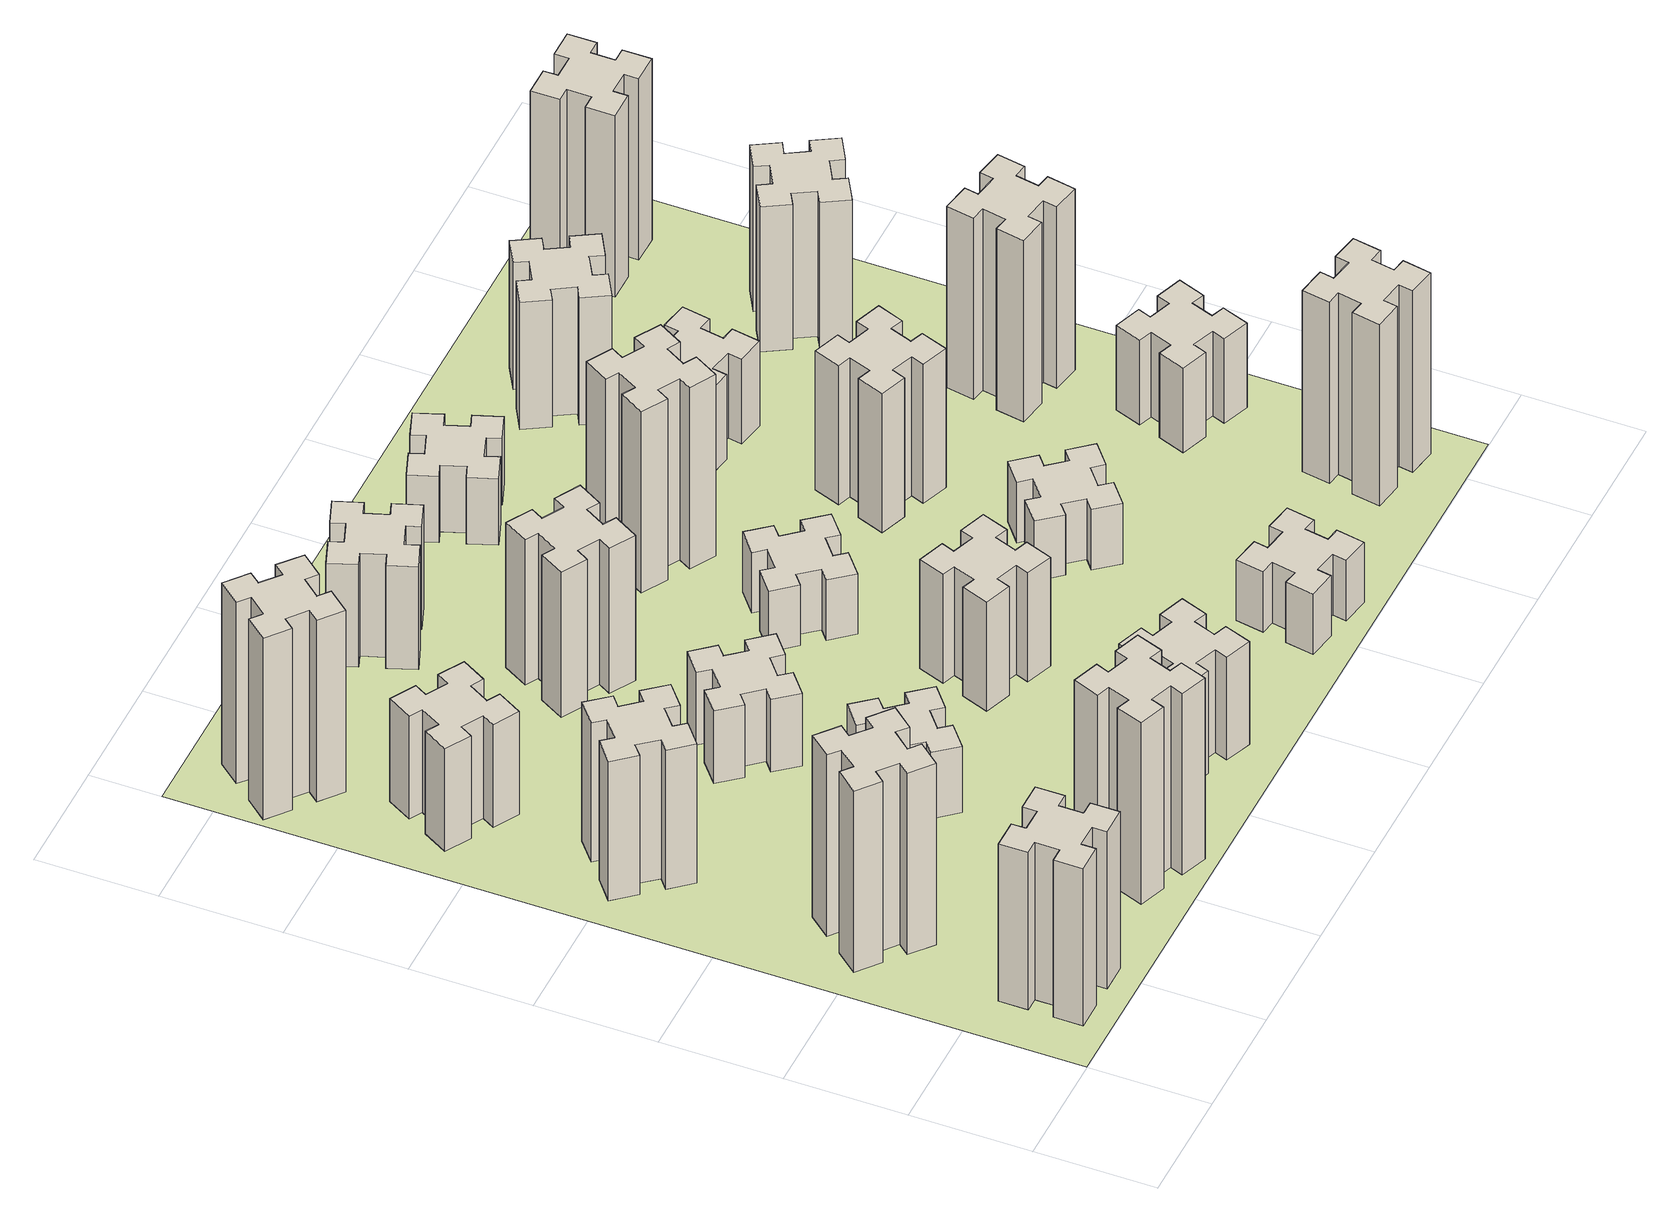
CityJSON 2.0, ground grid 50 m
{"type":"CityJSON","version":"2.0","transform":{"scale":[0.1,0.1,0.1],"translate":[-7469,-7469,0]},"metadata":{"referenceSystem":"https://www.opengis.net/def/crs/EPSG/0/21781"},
"CityObjects":{
"building1":{"type":"Building","attributes":{"class":"1000","function":"1000","usage":"1000","yearOfConstruction":2016,"roofType":"1000","measuredHeight":78,"storeysAboveGround":30,"storeysBelowGround":0},"geometry":[{"type":"Solid","lod":"1","boundaries":[[[[0,1,2,3,4,5,6,7,8,9,10,11,12,13,14,15,16,17,18,19]],[[17,16,20,21]],[[16,15,22,20]],[[15,14,23,22]],[[14,13,24,23]],[[13,12,25,24]],[[12,11,26,25]],[[11,10,27,26]],[[10,9,28,27]],[[9,8,29,28]],[[8,7,30,29]],[[7,6,31,30]],[[6,5,32,31]],[[5,4,33,32]],[[4,3,34,33]],[[3,2,35,34]],[[2,1,36,35]],[[1,0,37,36]],[[0,19,38,37]],[[19,18,39,38]],[[18,17,21,39]],[[24,25,26,27,28,29,30,31,32,33,34,35,36,37,38,39,21,20,22,23]]]]}]},
"building2":{"type":"Building","attributes":{"class":"1000","function":"1000","usage":"1000","yearOfConstruction":2016,"roofType":"1000","measuredHeight":90,"storeysAboveGround":30,"storeysBelowGround":0},"geometry":[{"type":"Solid","lod":"1","boundaries":[[[[40,41,42,43,44,45,46,47,48,49,50,51,52,53,54,55,56,57,58,59]],[[57,56,60,61]],[[56,55,62,60]],[[55,54,63,62]],[[54,53,64,63]],[[53,52,65,64]],[[52,51,66,65]],[[51,50,67,66]],[[50,49,68,67]],[[49,48,69,68]],[[48,47,70,69]],[[47,46,71,70]],[[46,45,72,71]],[[45,44,73,72]],[[44,43,74,73]],[[43,42,75,74]],[[42,41,76,75]],[[41,40,77,76]],[[40,59,78,77]],[[59,58,79,78]],[[58,57,61,79]],[[64,65,66,67,68,69,70,71,72,73,74,75,76,77,78,79,61,60,62,63]]]]}]},
"building3":{"type":"Building","attributes":{"class":"1000","function":"1000","usage":"1000","yearOfConstruction":2016,"roofType":"1000","measuredHeight":69,"storeysAboveGround":30,"storeysBelowGround":0},"geometry":[{"type":"Solid","lod":"1","boundaries":[[[[80,81,82,83,84,85,86,87,88,89,90,91,92,93,94,95,96,97,98,99]],[[97,96,100,101]],[[96,95,102,100]],[[95,94,103,102]],[[94,93,104,103]],[[93,92,105,104]],[[92,91,106,105]],[[91,90,107,106]],[[90,89,108,107]],[[89,88,109,108]],[[88,87,110,109]],[[87,86,111,110]],[[86,85,112,111]],[[85,84,113,112]],[[84,83,114,113]],[[83,82,115,114]],[[82,81,116,115]],[[81,80,117,116]],[[80,99,118,117]],[[99,98,119,118]],[[98,97,101,119]],[[104,105,106,107,108,109,110,111,112,113,114,115,116,117,118,119,101,100,102,103]]]]}]},
"building4":{"type":"Building","attributes":{"class":"1000","function":"1000","usage":"1000","yearOfConstruction":2016,"roofType":"1000","measuredHeight":51,"storeysAboveGround":30,"storeysBelowGround":0},"geometry":[{"type":"Solid","lod":"1","boundaries":[[[[120,121,122,123,124,125,126,127,128,129,130,131,132,133,134,135,136,137,138,139]],[[137,136,140,141]],[[136,135,142,140]],[[135,134,143,142]],[[134,133,144,143]],[[133,132,145,144]],[[132,131,146,145]],[[131,130,147,146]],[[130,129,148,147]],[[129,128,149,148]],[[128,127,150,149]],[[127,126,151,150]],[[126,125,152,151]],[[125,124,153,152]],[[124,123,154,153]],[[123,122,155,154]],[[122,121,156,155]],[[121,120,157,156]],[[120,139,158,157]],[[139,138,159,158]],[[138,137,141,159]],[[144,145,146,147,148,149,150,151,152,153,154,155,156,157,158,159,141,140,142,143]]]]}]},
"building5":{"type":"Building","attributes":{"class":"1000","function":"1000","usage":"1000","yearOfConstruction":2016,"roofType":"1000","measuredHeight":90,"storeysAboveGround":30,"storeysBelowGround":0},"geometry":[{"type":"Solid","lod":"1","boundaries":[[[[160,161,162,163,164,165,166,167,168,169,170,171,172,173,174,175,176,177,178,179]],[[177,176,180,181]],[[176,175,182,180]],[[175,174,183,182]],[[174,173,184,183]],[[173,172,185,184]],[[172,171,186,185]],[[171,170,187,186]],[[170,169,188,187]],[[169,168,189,188]],[[168,167,190,189]],[[167,166,191,190]],[[166,165,192,191]],[[165,164,193,192]],[[164,163,194,193]],[[163,162,195,194]],[[162,161,196,195]],[[161,160,197,196]],[[160,179,198,197]],[[179,178,199,198]],[[178,177,181,199]],[[184,185,186,187,188,189,190,191,192,193,194,195,196,197,198,199,181,180,182,183]]]]}]},
"building6":{"type":"Building","attributes":{"class":"1000","function":"1000","usage":"1000","yearOfConstruction":2016,"roofType":"1000","measuredHeight":90,"storeysAboveGround":30,"storeysBelowGround":0},"geometry":[{"type":"Solid","lod":"1","boundaries":[[[[200,201,202,203,204,205,206,207,208,209,210,211,212,213,214,215,216,217,218,219]],[[217,216,220,221]],[[216,215,222,220]],[[215,214,223,222]],[[214,213,224,223]],[[213,212,225,224]],[[212,211,226,225]],[[211,210,227,226]],[[210,209,228,227]],[[209,208,229,228]],[[208,207,230,229]],[[207,206,231,230]],[[206,205,232,231]],[[205,204,233,232]],[[204,203,234,233]],[[203,202,235,234]],[[202,201,236,235]],[[201,200,237,236]],[[200,219,238,237]],[[219,218,239,238]],[[218,217,221,239]],[[224,225,226,227,228,229,230,231,232,233,234,235,236,237,238,239,221,220,222,223]]]]}]},
"building7":{"type":"Building","attributes":{"class":"1000","function":"1000","usage":"1000","yearOfConstruction":2016,"roofType":"1000","measuredHeight":33,"storeysAboveGround":30,"storeysBelowGround":0},"geometry":[{"type":"Solid","lod":"1","boundaries":[[[[240,241,242,243,244,245,246,247,248,249,250,251,252,253,254,255,256,257,258,259]],[[257,256,260,261]],[[256,255,262,260]],[[255,254,263,262]],[[254,253,264,263]],[[253,252,265,264]],[[252,251,266,265]],[[251,250,267,266]],[[250,249,268,267]],[[249,248,269,268]],[[248,247,270,269]],[[247,246,271,270]],[[246,245,272,271]],[[245,244,273,272]],[[244,243,274,273]],[[243,242,275,274]],[[242,241,276,275]],[[241,240,277,276]],[[240,259,278,277]],[[259,258,279,278]],[[258,257,261,279]],[[264,265,266,267,268,269,270,271,272,273,274,275,276,277,278,279,261,260,262,263]]]]}]},
"building8":{"type":"Building","attributes":{"class":"1000","function":"1000","usage":"1000","yearOfConstruction":2016,"roofType":"1000","measuredHeight":36,"storeysAboveGround":30,"storeysBelowGround":0},"geometry":[{"type":"Solid","lod":"1","boundaries":[[[[280,281,282,283,284,285,286,287,288,289,290,291,292,293,294,295,296,297,298,299]],[[297,296,300,301]],[[296,295,302,300]],[[295,294,303,302]],[[294,293,304,303]],[[293,292,305,304]],[[292,291,306,305]],[[291,290,307,306]],[[290,289,308,307]],[[289,288,309,308]],[[288,287,310,309]],[[287,286,311,310]],[[286,285,312,311]],[[285,284,313,312]],[[284,283,314,313]],[[283,282,315,314]],[[282,281,316,315]],[[281,280,317,316]],[[280,299,318,317]],[[299,298,319,318]],[[298,297,301,319]],[[304,305,306,307,308,309,310,311,312,313,314,315,316,317,318,319,301,300,302,303]]]]}]},
"building9":{"type":"Building","attributes":{"class":"1000","function":"1000","usage":"1000","yearOfConstruction":2016,"roofType":"1000","measuredHeight":51,"storeysAboveGround":30,"storeysBelowGround":0},"geometry":[{"type":"Solid","lod":"1","boundaries":[[[[320,321,322,323,324,325,326,327,328,329,330,331,332,333,334,335,336,337,338,339]],[[337,336,340,341]],[[336,335,342,340]],[[335,334,343,342]],[[334,333,344,343]],[[333,332,345,344]],[[332,331,346,345]],[[331,330,347,346]],[[330,329,348,347]],[[329,328,349,348]],[[328,327,350,349]],[[327,326,351,350]],[[326,325,352,351]],[[325,324,353,352]],[[324,323,354,353]],[[323,322,355,354]],[[322,321,356,355]],[[321,320,357,356]],[[320,339,358,357]],[[339,338,359,358]],[[338,337,341,359]],[[344,345,346,347,348,349,350,351,352,353,354,355,356,357,358,359,341,340,342,343]]]]}]},
"building10":{"type":"Building","attributes":{"class":"1000","function":"1000","usage":"1000","yearOfConstruction":2016,"roofType":"1000","measuredHeight":72,"storeysAboveGround":30,"storeysBelowGround":0},"geometry":[{"type":"Solid","lod":"1","boundaries":[[[[360,361,362,363,364,365,366,367,368,369,370,371,372,373,374,375,376,377,378,379]],[[377,376,380,381]],[[376,375,382,380]],[[375,374,383,382]],[[374,373,384,383]],[[373,372,385,384]],[[372,371,386,385]],[[371,370,387,386]],[[370,369,388,387]],[[369,368,389,388]],[[368,367,390,389]],[[367,366,391,390]],[[366,365,392,391]],[[365,364,393,392]],[[364,363,394,393]],[[363,362,395,394]],[[362,361,396,395]],[[361,360,397,396]],[[360,379,398,397]],[[379,378,399,398]],[[378,377,381,399]],[[384,385,386,387,388,389,390,391,392,393,394,395,396,397,398,399,381,380,382,383]]]]}]},
"building11":{"type":"Building","attributes":{"class":"1000","function":"1000","usage":"1000","yearOfConstruction":2016,"roofType":"1000","measuredHeight":51,"storeysAboveGround":30,"storeysBelowGround":0},"geometry":[{"type":"Solid","lod":"1","boundaries":[[[[400,401,402,403,404,405,406,407,408,409,410,411,412,413,414,415,416,417,418,419]],[[417,416,420,421]],[[416,415,422,420]],[[415,414,423,422]],[[414,413,424,423]],[[413,412,425,424]],[[412,411,426,425]],[[411,410,427,426]],[[410,409,428,427]],[[409,408,429,428]],[[408,407,430,429]],[[407,406,431,430]],[[406,405,432,431]],[[405,404,433,432]],[[404,403,434,433]],[[403,402,435,434]],[[402,401,436,435]],[[401,400,437,436]],[[400,419,438,437]],[[419,418,439,438]],[[418,417,421,439]],[[424,425,426,427,428,429,430,431,432,433,434,435,436,437,438,439,421,420,422,423]]]]}]},
"building12":{"type":"Building","attributes":{"class":"1000","function":"1000","usage":"1000","yearOfConstruction":2016,"roofType":"1000","measuredHeight":54,"storeysAboveGround":30,"storeysBelowGround":0},"geometry":[{"type":"Solid","lod":"1","boundaries":[[[[440,441,442,443,444,445,446,447,448,449,450,451,452,453,454,455,456,457,458,459]],[[457,456,460,461]],[[456,455,462,460]],[[455,454,463,462]],[[454,453,464,463]],[[453,452,465,464]],[[452,451,466,465]],[[451,450,467,466]],[[450,449,468,467]],[[449,448,469,468]],[[448,447,470,469]],[[447,446,471,470]],[[446,445,472,471]],[[445,444,473,472]],[[444,443,474,473]],[[443,442,475,474]],[[442,441,476,475]],[[441,440,477,476]],[[440,459,478,477]],[[459,458,479,478]],[[458,457,461,479]],[[464,465,466,467,468,469,470,471,472,473,474,475,476,477,478,479,461,460,462,463]]]]}]},
"building13":{"type":"Building","attributes":{"class":"1000","function":"1000","usage":"1000","yearOfConstruction":2016,"roofType":"1000","measuredHeight":30,"storeysAboveGround":30,"storeysBelowGround":0},"geometry":[{"type":"Solid","lod":"1","boundaries":[[[[480,481,482,483,484,485,486,487,488,489,490,491,492,493,494,495,496,497,498,499]],[[497,496,500,501]],[[496,495,502,500]],[[495,494,503,502]],[[494,493,504,503]],[[493,492,505,504]],[[492,491,506,505]],[[491,490,507,506]],[[490,489,508,507]],[[489,488,509,508]],[[488,487,510,509]],[[487,486,511,510]],[[486,485,512,511]],[[485,484,513,512]],[[484,483,514,513]],[[483,482,515,514]],[[482,481,516,515]],[[481,480,517,516]],[[480,499,518,517]],[[499,498,519,518]],[[498,497,501,519]],[[504,505,506,507,508,509,510,511,512,513,514,515,516,517,518,519,501,500,502,503]]]]}]},
"building14":{"type":"Building","attributes":{"class":"1000","function":"1000","usage":"1000","yearOfConstruction":2016,"roofType":"1000","measuredHeight":30,"storeysAboveGround":30,"storeysBelowGround":0},"geometry":[{"type":"Solid","lod":"1","boundaries":[[[[520,521,522,523,524,525,526,527,528,529,530,531,532,533,534,535,536,537,538,539]],[[537,536,540,541]],[[536,535,542,540]],[[535,534,543,542]],[[534,533,544,543]],[[533,532,545,544]],[[532,531,546,545]],[[531,530,547,546]],[[530,529,548,547]],[[529,528,549,548]],[[528,527,550,549]],[[527,526,551,550]],[[526,525,552,551]],[[525,524,553,552]],[[524,523,554,553]],[[523,522,555,554]],[[522,521,556,555]],[[521,520,557,556]],[[520,539,558,557]],[[539,538,559,558]],[[538,537,541,559]],[[544,545,546,547,548,549,550,551,552,553,554,555,556,557,558,559,541,540,542,543]]]]}]},
"building15":{"type":"Building","attributes":{"class":"1000","function":"1000","usage":"1000","yearOfConstruction":2016,"roofType":"1000","measuredHeight":90,"storeysAboveGround":30,"storeysBelowGround":0},"geometry":[{"type":"Solid","lod":"1","boundaries":[[[[560,561,562,563,564,565,566,567,568,569,570,571,572,573,574,575,576,577,578,579]],[[577,576,580,581]],[[576,575,582,580]],[[575,574,583,582]],[[574,573,584,583]],[[573,572,585,584]],[[572,571,586,585]],[[571,570,587,586]],[[570,569,588,587]],[[569,568,589,588]],[[568,567,590,589]],[[567,566,591,590]],[[566,565,592,591]],[[565,564,593,592]],[[564,563,594,593]],[[563,562,595,594]],[[562,561,596,595]],[[561,560,597,596]],[[560,579,598,597]],[[579,578,599,598]],[[578,577,581,599]],[[584,585,586,587,588,589,590,591,592,593,594,595,596,597,598,599,581,580,582,583]]]]}]},
"building16":{"type":"Building","attributes":{"class":"1000","function":"1000","usage":"1000","yearOfConstruction":2016,"roofType":"1000","measuredHeight":33,"storeysAboveGround":30,"storeysBelowGround":0},"geometry":[{"type":"Solid","lod":"1","boundaries":[[[[600,601,602,603,604,605,606,607,608,609,610,611,612,613,614,615,616,617,618,619]],[[617,616,620,621]],[[616,615,622,620]],[[615,614,623,622]],[[614,613,624,623]],[[613,612,625,624]],[[612,611,626,625]],[[611,610,627,626]],[[610,609,628,627]],[[609,608,629,628]],[[608,607,630,629]],[[607,606,631,630]],[[606,605,632,631]],[[605,604,633,632]],[[604,603,634,633]],[[603,602,635,634]],[[602,601,636,635]],[[601,600,637,636]],[[600,619,638,637]],[[619,618,639,638]],[[618,617,621,639]],[[624,625,626,627,628,629,630,631,632,633,634,635,636,637,638,639,621,620,622,623]]]]}]},
"building17":{"type":"Building","attributes":{"class":"1000","function":"1000","usage":"1000","yearOfConstruction":2016,"roofType":"1000","measuredHeight":30,"storeysAboveGround":30,"storeysBelowGround":0},"geometry":[{"type":"Solid","lod":"1","boundaries":[[[[640,641,642,643,644,645,646,647,648,649,650,651,652,653,654,655,656,657,658,659]],[[657,656,660,661]],[[656,655,662,660]],[[655,654,663,662]],[[654,653,664,663]],[[653,652,665,664]],[[652,651,666,665]],[[651,650,667,666]],[[650,649,668,667]],[[649,648,669,668]],[[648,647,670,669]],[[647,646,671,670]],[[646,645,672,671]],[[645,644,673,672]],[[644,643,674,673]],[[643,642,675,674]],[[642,641,676,675]],[[641,640,677,676]],[[640,659,678,677]],[[659,658,679,678]],[[658,657,661,679]],[[664,665,666,667,668,669,670,671,672,673,674,675,676,677,678,679,661,660,662,663]]]]}]},
"building18":{"type":"Building","attributes":{"class":"1000","function":"1000","usage":"1000","yearOfConstruction":2016,"roofType":"1000","measuredHeight":69,"storeysAboveGround":30,"storeysBelowGround":0},"geometry":[{"type":"Solid","lod":"1","boundaries":[[[[680,681,682,683,684,685,686,687,688,689,690,691,692,693,694,695,696,697,698,699]],[[697,696,700,701]],[[696,695,702,700]],[[695,694,703,702]],[[694,693,704,703]],[[693,692,705,704]],[[692,691,706,705]],[[691,690,707,706]],[[690,689,708,707]],[[689,688,709,708]],[[688,687,710,709]],[[687,686,711,710]],[[686,685,712,711]],[[685,684,713,712]],[[684,683,714,713]],[[683,682,715,714]],[[682,681,716,715]],[[681,680,717,716]],[[680,699,718,717]],[[699,698,719,718]],[[698,697,701,719]],[[704,705,706,707,708,709,710,711,712,713,714,715,716,717,718,719,701,700,702,703]]]]}]},
"building19":{"type":"Building","attributes":{"class":"1000","function":"1000","usage":"1000","yearOfConstruction":2016,"roofType":"1000","measuredHeight":42,"storeysAboveGround":30,"storeysBelowGround":0},"geometry":[{"type":"Solid","lod":"1","boundaries":[[[[720,721,722,723,724,725,726,727,728,729,730,731,732,733,734,735,736,737,738,739]],[[737,736,740,741]],[[736,735,742,740]],[[735,734,743,742]],[[734,733,744,743]],[[733,732,745,744]],[[732,731,746,745]],[[731,730,747,746]],[[730,729,748,747]],[[729,728,749,748]],[[728,727,750,749]],[[727,726,751,750]],[[726,725,752,751]],[[725,724,753,752]],[[724,723,754,753]],[[723,722,755,754]],[[722,721,756,755]],[[721,720,757,756]],[[720,739,758,757]],[[739,738,759,758]],[[738,737,741,759]],[[744,745,746,747,748,749,750,751,752,753,754,755,756,757,758,759,741,740,742,743]]]]}]},
"building20":{"type":"Building","attributes":{"class":"1000","function":"1000","usage":"1000","yearOfConstruction":2016,"roofType":"1000","measuredHeight":90,"storeysAboveGround":30,"storeysBelowGround":0},"geometry":[{"type":"Solid","lod":"1","boundaries":[[[[760,761,762,763,764,765,766,767,768,769,770,771,772,773,774,775,776,777,778,779]],[[777,776,780,781]],[[776,775,782,780]],[[775,774,783,782]],[[774,773,784,783]],[[773,772,785,784]],[[772,771,786,785]],[[771,770,787,786]],[[770,769,788,787]],[[769,768,789,788]],[[768,767,790,789]],[[767,766,791,790]],[[766,765,792,791]],[[765,764,793,792]],[[764,763,794,793]],[[763,762,795,794]],[[762,761,796,795]],[[761,760,797,796]],[[760,779,798,797]],[[779,778,799,798]],[[778,777,781,799]],[[784,785,786,787,788,789,790,791,792,793,794,795,796,797,798,799,781,780,782,783]]]]}]},
"building21":{"type":"Building","attributes":{"class":"1000","function":"1000","usage":"1000","yearOfConstruction":2016,"roofType":"1000","measuredHeight":63,"storeysAboveGround":30,"storeysBelowGround":0},"geometry":[{"type":"Solid","lod":"1","boundaries":[[[[800,801,802,803,804,805,806,807,808,809,810,811,812,813,814,815,816,817,818,819]],[[817,816,820,821]],[[816,815,822,820]],[[815,814,823,822]],[[814,813,824,823]],[[813,812,825,824]],[[812,811,826,825]],[[811,810,827,826]],[[810,809,828,827]],[[809,808,829,828]],[[808,807,830,829]],[[807,806,831,830]],[[806,805,832,831]],[[805,804,833,832]],[[804,803,834,833]],[[803,802,835,834]],[[802,801,836,835]],[[801,800,837,836]],[[800,819,838,837]],[[819,818,839,838]],[[818,817,821,839]],[[824,825,826,827,828,829,830,831,832,833,834,835,836,837,838,839,821,820,822,823]]]]}]},
"building22":{"type":"Building","attributes":{"class":"1000","function":"1000","usage":"1000","yearOfConstruction":2016,"roofType":"1000","measuredHeight":42,"storeysAboveGround":30,"storeysBelowGround":0},"geometry":[{"type":"Solid","lod":"1","boundaries":[[[[840,841,842,843,844,845,846,847,848,849,850,851,852,853,854,855,856,857,858,859]],[[857,856,860,861]],[[856,855,862,860]],[[855,854,863,862]],[[854,853,864,863]],[[853,852,865,864]],[[852,851,866,865]],[[851,850,867,866]],[[850,849,868,867]],[[849,848,869,868]],[[848,847,870,869]],[[847,846,871,870]],[[846,845,872,871]],[[845,844,873,872]],[[844,843,874,873]],[[843,842,875,874]],[[842,841,876,875]],[[841,840,877,876]],[[840,859,878,877]],[[859,858,879,878]],[[858,857,861,879]],[[864,865,866,867,868,869,870,871,872,873,874,875,876,877,878,879,861,860,862,863]]]]}]},
"building23":{"type":"Building","attributes":{"class":"1000","function":"1000","usage":"1000","yearOfConstruction":2016,"roofType":"1000","measuredHeight":90,"storeysAboveGround":30,"storeysBelowGround":0},"geometry":[{"type":"Solid","lod":"1","boundaries":[[[[880,881,882,883,884,885,886,887,888,889,890,891,892,893,894,895,896,897,898,899]],[[897,896,900,901]],[[896,895,902,900]],[[895,894,903,902]],[[894,893,904,903]],[[893,892,905,904]],[[892,891,906,905]],[[891,890,907,906]],[[890,889,908,907]],[[889,888,909,908]],[[888,887,910,909]],[[887,886,911,910]],[[886,885,912,911]],[[885,884,913,912]],[[884,883,914,913]],[[883,882,915,914]],[[882,881,916,915]],[[881,880,917,916]],[[880,899,918,917]],[[899,898,919,918]],[[898,897,901,919]],[[904,905,906,907,908,909,910,911,912,913,914,915,916,917,918,919,901,900,902,903]]]]}]},
"building24":{"type":"Building","attributes":{"class":"1000","function":"1000","usage":"1000","yearOfConstruction":2016,"roofType":"1000","measuredHeight":72,"storeysAboveGround":30,"storeysBelowGround":0},"geometry":[{"type":"Solid","lod":"1","boundaries":[[[[920,921,922,923,924,925,926,927,928,929,930,931,932,933,934,935,936,937,938,939]],[[937,936,940,941]],[[936,935,942,940]],[[935,934,943,942]],[[934,933,944,943]],[[933,932,945,944]],[[932,931,946,945]],[[931,930,947,946]],[[930,929,948,947]],[[929,928,949,948]],[[928,927,950,949]],[[927,926,951,950]],[[926,925,952,951]],[[925,924,953,952]],[[924,923,954,953]],[[923,922,955,954]],[[922,921,956,955]],[[921,920,957,956]],[[920,939,958,957]],[[939,938,959,958]],[[938,937,941,959]],[[944,945,946,947,948,949,950,951,952,953,954,955,956,957,958,959,941,940,942,943]]]]}]},
"building25":{"type":"Building","attributes":{"class":"1000","function":"1000","usage":"1000","yearOfConstruction":2016,"roofType":"1000","measuredHeight":90,"storeysAboveGround":30,"storeysBelowGround":0},"geometry":[{"type":"Solid","lod":"1","boundaries":[[[[960,961,962,963,964,965,966,967,968,969,970,971,972,973,974,975,976,977,978,979]],[[977,976,980,981]],[[976,975,982,980]],[[975,974,983,982]],[[974,973,984,983]],[[973,972,985,984]],[[972,971,986,985]],[[971,970,987,986]],[[970,969,988,987]],[[969,968,989,988]],[[968,967,990,989]],[[967,966,991,990]],[[966,965,992,991]],[[965,964,993,992]],[[964,963,994,993]],[[963,962,995,994]],[[962,961,996,995]],[[961,960,997,996]],[[960,979,998,997]],[[979,978,999,998]],[[978,977,981,999]],[[984,985,986,987,988,989,990,991,992,993,994,995,996,997,998,999,981,980,982,983]]]]}]},
"landuse1":{"type":"LandUse","attributes":{"name":"plot1","function":"1010"},"geometry":[{"type":"MultiSurface","lod":"1","boundaries":[[[1000,1001,1002,1003]]]}]}
},
"vertices":[
[265,325,0],[265,225,0],[205,225,0],[205,105,0],[325,105,0],[325,165,0],[425,165,0],[425,105,0],[545,105,0],[545,225,0],[485,225,0],[485,325,0],[545,325,0],[545,445,0],[425,445,0],[425,385,0],[325,385,0],[325,445,0],[205,445,0],[205,325,0],[325,385,780],[325,445,780],[425,385,780],[425,445,780],[545,445,780],[545,325,780],[485,325,780],[485,225,780],[545,225,780],[545,105,780],[425,105,780],[425,165,780],[325,165,780],[325,105,780],[205,105,780],[205,225,780],[265,225,780],[265,325,780],[205,325,780],[205,445,780],
[484,1067,0],[408,1132,0],[446,1178,0],[354,1255,0],[277,1163,0],[323,1124,0],[259,1048,0],[213,1086,0],[136,994,0],[228,917,0],[266,963,0],[343,899,0],[304,853,0],[396,776,0],[473,868,0],[427,906,0],[492,983,0],[538,944,0],[615,1036,0],[523,1113,0],[492,983,900],[538,944,900],[427,906,900],[473,868,900],[396,776,900],[304,853,900],[343,899,900],[266,963,900],[228,917,900],[136,994,900],[213,1086,900],[259,1048,900],[323,1124,900],[277,1163,900],[354,1255,900],[446,1178,900],[408,1132,900],[484,1067,900],[523,1113,900],[615,1036,900],
[492,1988,0],[427,2064,0],[473,2103,0],[396,2195,0],[304,2118,0],[343,2072,0],[266,2007,0],[228,2053,0],[136,1976,0],[213,1884,0],[259,1923,0],[323,1846,0],[277,1808,0],[354,1716,0],[446,1793,0],[408,1839,0],[484,1903,0],[523,1857,0],[615,1934,0],[538,2026,0],[484,1903,690],[523,1857,690],[408,1839,690],[446,1793,690],[354,1716,690],[277,1808,690],[323,1846,690],[259,1923,690],[213,1884,690],[136,1976,690],[228,2053,690],[266,2007,690],[343,2072,690],[304,2118,690],[396,2195,690],[473,2103,690],[427,2064,690],[492,1988,690],[538,2026,690],[615,1934,690],
[446,2597,0],[496,2684,0],[548,2654,0],[608,2758,0],[504,2818,0],[474,2766,0],[387,2816,0],[417,2868,0],[313,2928,0],[253,2824,0],[305,2794,0],[255,2707,0],[203,2737,0],[143,2633,0],[247,2573,0],[277,2625,0],[364,2575,0],[334,2523,0],[438,2463,0],[498,2567,0],[364,2575,510],[334,2523,510],[277,2625,510],[247,2573,510],[143,2633,510],[203,2737,510],[255,2707,510],[305,2794,510],[253,2824,510],[313,2928,510],[417,2868,510],[387,2816,510],[474,2766,510],[504,2818,510],[608,2758,510],[548,2654,510],[496,2684,510],[446,2597,510],[498,2567,510],[438,2463,510],
[1029,360,0],[995,266,0],[939,287,0],[897,174,0],[1010,133,0],[1031,189,0],[1125,155,0],[1104,99,0],[1217,57,0],[1258,170,0],[1202,191,0],[1236,285,0],[1292,264,0],[1333,377,0],[1220,418,0],[1200,362,0],[1106,396,0],[1127,452,0],[1014,493,0],[973,380,0],[1106,396,900],[1127,452,900],[1200,362,900],[1220,418,900],[1333,377,900],[1292,264,900],[1236,285,900],[1202,191,900],[1258,170,900],[1217,57,900],[1104,99,900],[1125,155,900],[1031,189,900],[1010,133,900],[897,174,900],[939,287,900],[995,266,900],[1029,360,900],[973,380,900],[1014,493,900],
[384,3387,0],[308,3452,0],[346,3498,0],[254,3575,0],[177,3483,0],[223,3444,0],[159,3368,0],[113,3406,0],[36,3314,0],[128,3237,0],[166,3283,0],[243,3219,0],[204,3173,0],[296,3096,0],[373,3188,0],[327,3226,0],[392,3303,0],[438,3264,0],[515,3356,0],[423,3433,0],[392,3303,900],[438,3264,900],[327,3226,900],[373,3188,900],[296,3096,900],[204,3173,900],[243,3219,900],[166,3283,900],[128,3237,900],[36,3314,900],[113,3406,900],[159,3368,900],[223,3444,900],[177,3483,900],[254,3575,900],[346,3498,900],[308,3452,900],[384,3387,900],[423,3433,900],[515,3356,900],
[1083,1332,0],[1006,1267,0],[968,1313,0],[876,1236,0],[953,1144,0],[999,1183,0],[1063,1106,0],[1017,1068,0],[1094,976,0],[1186,1053,0],[1148,1099,0],[1224,1163,0],[1263,1117,0],[1355,1194,0],[1278,1286,0],[1232,1248,0],[1167,1324,0],[1213,1363,0],[1136,1455,0],[1044,1378,0],[1167,1324,330],[1213,1363,330],[1232,1248,330],[1278,1286,330],[1355,1194,330],[1263,1117,330],[1224,1163,330],[1148,1099,330],[1186,1053,330],[1094,976,330],[1017,1068,330],[1063,1106,330],[999,1183,330],[953,1144,330],[876,1236,330],[968,1313,330],[1006,1267,330],[1083,1332,330],[1044,1378,330],[1136,1455,330],
[1083,1972,0],[1006,1907,0],[968,1953,0],[876,1876,0],[953,1784,0],[999,1823,0],[1063,1746,0],[1017,1708,0],[1094,1616,0],[1186,1693,0],[1148,1739,0],[1224,1803,0],[1263,1757,0],[1355,1834,0],[1278,1926,0],[1232,1888,0],[1167,1964,0],[1213,2003,0],[1136,2095,0],[1044,2018,0],[1167,1964,360],[1213,2003,360],[1232,1888,360],[1278,1926,360],[1355,1834,360],[1263,1757,360],[1224,1803,360],[1148,1739,360],[1186,1693,360],[1094,1616,360],[1017,1708,360],[1063,1746,360],[999,1823,360],[953,1784,360],[876,1876,360],[968,1953,360],[1006,1907,360],[1083,1972,360],[1044,2018,360],[1136,2095,360],
[1669,460,0],[1635,366,0],[1579,387,0],[1537,274,0],[1650,233,0],[1671,289,0],[1765,255,0],[1744,199,0],[1857,157,0],[1898,270,0],[1842,291,0],[1876,385,0],[1932,364,0],[1973,477,0],[1860,518,0],[1840,462,0],[1746,496,0],[1767,552,0],[1654,593,0],[1613,480,0],[1746,496,510],[1767,552,510],[1840,462,510],[1860,518,510],[1973,477,510],[1932,364,510],[1876,385,510],[1842,291,510],[1898,270,510],[1857,157,510],[1744,199,510],[1765,255,510],[1671,289,510],[1650,233,510],[1537,274,510],[1579,387,510],[1635,366,510],[1669,460,510],[1613,480,510],[1654,593,510],
[1314,2666,0],[1227,2716,0],[1257,2768,0],[1153,2828,0],[1093,2724,0],[1145,2694,0],[1095,2607,0],[1043,2637,0],[983,2533,0],[1087,2473,0],[1117,2525,0],[1204,2475,0],[1174,2423,0],[1278,2363,0],[1338,2467,0],[1286,2497,0],[1336,2584,0],[1388,2554,0],[1448,2658,0],[1344,2718,0],[1336,2584,720],[1388,2554,720],[1286,2497,720],[1338,2467,720],[1278,2363,720],[1174,2423,720],[1204,2475,720],[1117,2525,720],[1087,2473,720],[983,2533,720],[1043,2637,720],[1095,2607,720],[1145,2694,720],[1093,2724,720],[1153,2828,720],[1257,2768,720],[1227,2716,720],[1314,2666,720],[1344,2718,720],[1448,2658,720],
[995,3345,0],[1029,3251,0],[973,3230,0],[1014,3117,0],[1127,3159,0],[1106,3215,0],[1200,3249,0],[1220,3193,0],[1333,3234,0],[1292,3347,0],[1236,3326,0],[1202,3420,0],[1258,3440,0],[1217,3553,0],[1104,3512,0],[1125,3456,0],[1031,3422,0],[1010,3478,0],[897,3437,0],[939,3324,0],[1031,3422,510],[1010,3478,510],[1125,3456,510],[1104,3512,510],[1217,3553,510],[1258,3440,510],[1202,3420,510],[1236,3326,510],[1292,3347,510],[1333,3234,510],[1220,3193,510],[1200,3249,510],[1106,3215,510],[1127,3159,510],[1014,3117,510],[973,3230,510],[1029,3251,510],[995,3345,510],[939,3324,510],[897,3437,510],
[1769,1300,0],[1735,1206,0],[1679,1227,0],[1637,1114,0],[1750,1073,0],[1771,1129,0],[1865,1095,0],[1844,1039,0],[1957,997,0],[1998,1110,0],[1942,1131,0],[1976,1225,0],[2032,1204,0],[2073,1317,0],[1960,1358,0],[1940,1302,0],[1846,1336,0],[1867,1392,0],[1754,1433,0],[1713,1320,0],[1846,1336,540],[1867,1392,540],[1940,1302,540],[1960,1358,540],[2073,1317,540],[2032,1204,540],[1976,1225,540],[1942,1131,540],[1998,1110,540],[1957,997,540],[1844,1039,540],[1865,1095,540],[1771,1129,540],[1750,1073,540],[1637,1114,540],[1679,1227,540],[1735,1206,540],[1769,1300,540],[1713,1320,540],[1754,1433,540],
[1972,1988,0],[1907,2064,0],[1953,2103,0],[1876,2195,0],[1784,2118,0],[1823,2072,0],[1746,2007,0],[1708,2053,0],[1616,1976,0],[1693,1884,0],[1739,1923,0],[1803,1846,0],[1757,1808,0],[1834,1716,0],[1926,1793,0],[1888,1839,0],[1964,1903,0],[2003,1857,0],[2095,1934,0],[2018,2026,0],[1964,1903,300],[2003,1857,300],[1888,1839,300],[1926,1793,300],[1834,1716,300],[1757,1808,300],[1803,1846,300],[1739,1923,300],[1693,1884,300],[1616,1976,300],[1708,2053,300],[1746,2007,300],[1823,2072,300],[1784,2118,300],[1876,2195,300],[1953,2103,300],[1907,2064,300],[1972,1988,300],[2018,2026,300],[2095,1934,300],
[2496,344,0],[2478,245,0],[2419,256,0],[2398,137,0],[2517,117,0],[2527,176,0],[2625,158,0],[2615,99,0],[2733,78,0],[2754,197,0],[2695,207,0],[2712,305,0],[2771,295,0],[2792,413,0],[2674,434,0],[2664,375,0],[2565,392,0],[2576,451,0],[2457,472,0],[2437,354,0],[2565,392,300],[2576,451,300],[2664,375,300],[2674,434,300],[2792,413,300],[2771,295,300],[2712,305,300],[2695,207,300],[2754,197,300],[2733,78,300],[2615,99,300],[2625,158,300],[2527,176,300],[2517,117,300],[2398,137,300],[2419,256,300],[2478,245,300],[2496,344,300],[2437,354,300],[2457,472,300],
[2026,2497,0],[2076,2584,0],[2128,2554,0],[2188,2658,0],[2084,2718,0],[2054,2666,0],[1967,2716,0],[1997,2768,0],[1893,2828,0],[1833,2724,0],[1885,2694,0],[1835,2607,0],[1783,2637,0],[1723,2533,0],[1827,2473,0],[1857,2525,0],[1944,2475,0],[1914,2423,0],[2018,2363,0],[2078,2467,0],[1944,2475,900],[1914,2423,900],[1857,2525,900],[1827,2473,900],[1723,2533,900],[1783,2637,900],[1835,2607,900],[1885,2694,900],[1833,2724,900],[1893,2828,900],[1997,2768,900],[1967,2716,900],[2054,2666,900],[2084,2718,900],[2188,2658,900],[2128,2554,900],[2076,2584,900],[2026,2497,900],[2078,2467,900],[2018,2363,900],
[1865,3456,0],[1771,3422,0],[1750,3478,0],[1637,3437,0],[1679,3324,0],[1735,3345,0],[1769,3251,0],[1713,3230,0],[1754,3117,0],[1867,3159,0],[1846,3215,0],[1940,3249,0],[1960,3193,0],[2073,3234,0],[2032,3347,0],[1976,3326,0],[1942,3420,0],[1998,3440,0],[1957,3553,0],[1844,3512,0],[1942,3420,330],[1998,3440,330],[1976,3326,330],[2032,3347,330],[2073,3234,330],[1960,3193,330],[1940,3249,330],[1846,3215,330],[1867,3159,330],[1754,3117,330],[1713,3230,330],[1769,3251,330],[1735,3345,330],[1679,3324,330],[1637,3437,330],[1750,3478,330],[1771,3422,330],[1865,3456,330],[1844,3512,330],[1957,3553,330],
[2628,1099,0],[2704,1163,0],[2743,1117,0],[2835,1194,0],[2758,1286,0],[2712,1248,0],[2647,1324,0],[2693,1363,0],[2616,1455,0],[2524,1378,0],[2563,1332,0],[2486,1267,0],[2448,1313,0],[2356,1236,0],[2433,1144,0],[2479,1183,0],[2543,1106,0],[2497,1068,0],[2574,976,0],[2666,1053,0],[2543,1106,300],[2497,1068,300],[2479,1183,300],[2433,1144,300],[2356,1236,300],[2448,1313,300],[2486,1267,300],[2563,1332,300],[2524,1378,300],[2616,1455,300],[2693,1363,300],[2647,1324,300],[2712,1248,300],[2758,1286,300],[2835,1194,300],[2743,1117,300],[2704,1163,300],[2628,1099,300],[2666,1053,300],[2574,976,300],
[2682,1871,0],[2716,1965,0],[2772,1944,0],[2813,2057,0],[2700,2098,0],[2680,2042,0],[2586,2076,0],[2607,2132,0],[2494,2173,0],[2453,2060,0],[2509,2040,0],[2475,1946,0],[2419,1967,0],[2377,1854,0],[2490,1813,0],[2511,1869,0],[2605,1835,0],[2584,1779,0],[2697,1737,0],[2738,1850,0],[2605,1835,690],[2584,1779,690],[2511,1869,690],[2490,1813,690],[2377,1854,690],[2419,1967,690],[2475,1946,690],[2509,2040,690],[2453,2060,690],[2494,2173,690],[2607,2132,690],[2586,2076,690],[2680,2042,690],[2700,2098,690],[2813,2057,690],[2772,1944,690],[2716,1965,690],[2682,1871,690],[2738,1850,690],[2697,1737,690],
[2664,2795,0],[2565,2812,0],[2576,2871,0],[2457,2892,0],[2437,2774,0],[2496,2764,0],[2478,2665,0],[2419,2676,0],[2398,2557,0],[2517,2537,0],[2527,2596,0],[2625,2578,0],[2615,2519,0],[2733,2498,0],[2754,2617,0],[2695,2627,0],[2712,2725,0],[2771,2715,0],[2792,2833,0],[2674,2854,0],[2712,2725,420],[2771,2715,420],[2695,2627,420],[2754,2617,420],[2733,2498,420],[2615,2519,420],[2625,2578,420],[2527,2596,420],[2517,2537,420],[2398,2557,420],[2419,2676,420],[2478,2665,420],[2496,2764,420],[2437,2774,420],[2457,2892,420],[2576,2871,420],[2565,2812,420],[2664,2795,420],[2674,2854,420],[2792,2833,420],
[3504,475,0],[3405,492,0],[3416,551,0],[3297,572,0],[3277,454,0],[3336,444,0],[3318,345,0],[3259,356,0],[3238,237,0],[3357,217,0],[3367,276,0],[3465,258,0],[3455,199,0],[3573,178,0],[3594,297,0],[3535,307,0],[3552,405,0],[3611,395,0],[3632,513,0],[3514,534,0],[3552,405,900],[3611,395,900],[3535,307,900],[3594,297,900],[3573,178,900],[3455,199,900],[3465,258,900],[3367,276,900],[3357,217,900],[3238,237,900],[3259,356,900],[3318,345,900],[3336,444,900],[3277,454,900],[3297,572,900],[3416,551,900],[3405,492,900],[3504,475,900],[3514,534,900],[3632,513,900],
[2716,3247,0],[2666,3334,0],[2718,3364,0],[2658,3468,0],[2554,3408,0],[2584,3356,0],[2497,3306,0],[2467,3358,0],[2363,3298,0],[2423,3194,0],[2475,3224,0],[2525,3137,0],[2473,3107,0],[2533,3003,0],[2637,3063,0],[2607,3115,0],[2694,3165,0],[2724,3113,0],[2828,3173,0],[2768,3277,0],[2694,3165,630],[2724,3113,630],[2607,3115,630],[2637,3063,630],[2533,3003,630],[2473,3107,630],[2525,3137,630],[2475,3224,630],[2423,3194,630],[2363,3298,630],[2467,3358,630],[2497,3306,630],[2584,3356,630],[2554,3408,630],[2658,3468,630],[2718,3364,630],[2666,3334,630],[2716,3247,630],[2768,3277,630],[2828,3173,630],
[3351,1029,0],[3445,995,0],[3424,939,0],[3537,897,0],[3578,1010,0],[3522,1031,0],[3556,1125,0],[3612,1104,0],[3653,1217,0],[3540,1258,0],[3520,1202,0],[3426,1236,0],[3447,1292,0],[3334,1333,0],[3293,1220,0],[3349,1200,0],[3315,1106,0],[3259,1127,0],[3217,1014,0],[3330,973,0],[3315,1106,420],[3259,1127,420],[3349,1200,420],[3293,1220,420],[3334,1333,420],[3447,1292,420],[3426,1236,420],[3520,1202,420],[3540,1258,420],[3653,1217,420],[3612,1104,420],[3556,1125,420],[3522,1031,420],[3578,1010,420],[3537,897,420],[3424,939,420],[3445,995,420],[3351,1029,420],[3330,973,420],[3217,1014,420],
[3267,1656,0],[3365,1638,0],[3355,1579,0],[3473,1558,0],[3494,1677,0],[3435,1687,0],[3452,1785,0],[3511,1775,0],[3532,1893,0],[3414,1914,0],[3404,1855,0],[3305,1872,0],[3316,1931,0],[3197,1952,0],[3177,1834,0],[3236,1824,0],[3218,1725,0],[3159,1736,0],[3138,1617,0],[3257,1597,0],[3218,1725,900],[3159,1736,900],[3236,1824,900],[3177,1834,900],[3197,1952,900],[3316,1931,900],[3305,1872,900],[3404,1855,900],[3414,1914,900],[3532,1893,900],[3511,1775,900],[3452,1785,900],[3435,1687,900],[3494,1677,900],[3473,1558,900],[3355,1579,900],[3365,1638,900],[3267,1656,900],[3257,1597,900],[3138,1617,900],
[3347,2475,0],[3434,2525,0],[3464,2473,0],[3568,2533,0],[3508,2637,0],[3456,2607,0],[3406,2694,0],[3458,2724,0],[3398,2828,0],[3294,2768,0],[3324,2716,0],[3237,2666,0],[3207,2718,0],[3103,2658,0],[3163,2554,0],[3215,2584,0],[3265,2497,0],[3213,2467,0],[3273,2363,0],[3377,2423,0],[3265,2497,720],[3213,2467,720],[3215,2584,720],[3163,2554,720],[3103,2658,720],[3207,2718,720],[3237,2666,720],[3324,2716,720],[3294,2768,720],[3398,2828,720],[3458,2724,720],[3406,2694,720],[3456,2607,720],[3508,2637,720],[3568,2533,720],[3464,2473,720],[3434,2525,720],[3347,2475,720],[3377,2423,720],[3273,2363,720],
[3285,3325,0],[3385,3325,0],[3385,3265,0],[3505,3265,0],[3505,3385,0],[3445,3385,0],[3445,3485,0],[3505,3485,0],[3505,3605,0],[3385,3605,0],[3385,3545,0],[3285,3545,0],[3285,3605,0],[3165,3605,0],[3165,3485,0],[3225,3485,0],[3225,3385,0],[3165,3385,0],[3165,3265,0],[3285,3265,0],[3225,3385,900],[3165,3385,900],[3225,3485,900],[3165,3485,900],[3165,3605,900],[3285,3605,900],[3285,3545,900],[3385,3545,900],[3385,3605,900],[3505,3605,900],[3505,3485,900],[3445,3485,900],[3445,3385,900],[3505,3385,900],[3505,3265,900],[3385,3265,900],[3385,3325,900],[3285,3325,900],[3285,3265,900],[3165,3265,900],
[5,3705,0],[3705,3705,0],[3705,5,0],[5,5,0]
]}
